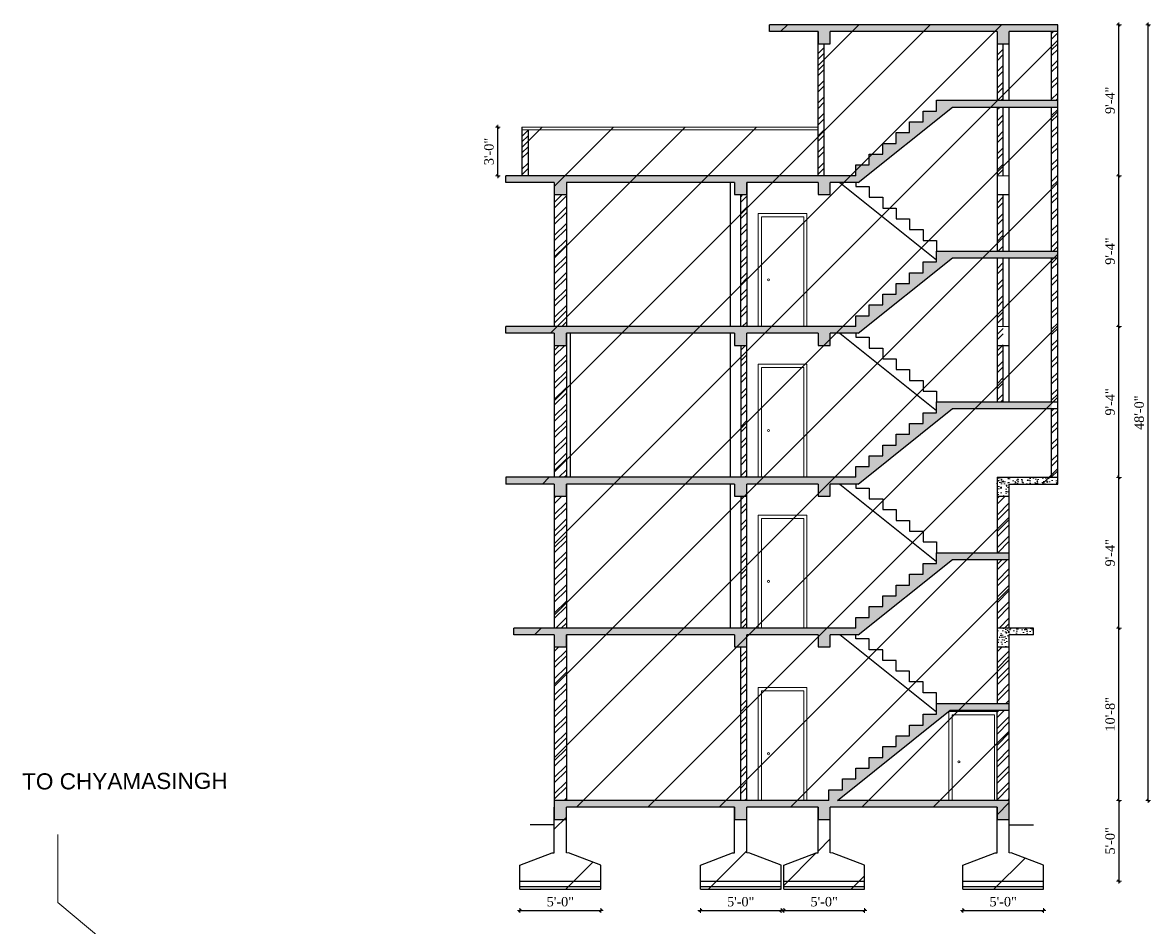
# Model space of a CAD drawing. Header units: inches. Extents: x 4069 to 291496, y -47643 to 12535.
# Drawn here: x 130604 to 131442, y -28673 to -28001 of the extents above; entities that cross this region are included whole.
import ezdxf

# ---------------------------------------------------------------- set-up
doc = ezdxf.new("R2010")
doc.units = ezdxf.units.IN
doc.header["$LTSCALE"] = 5
doc.header["$MEASUREMENT"] = 0
for name, color, linetype, lineweight in [('A-WALL', 7, 'Continuous', 9), ('Dimension', 7, 'Continuous', 18), ('dimention', 5, 'Continuous', 9), ('DOOR', 62, 'Continuous', 0), ('Railing', 43, 'Continuous', 18)]:
    doc.layers.add(name, color=color, linetype=linetype, lineweight=lineweight)
doc.layers.add('column', color=4, linetype='Continuous')
doc.layers.add('WALL', color=7, linetype='Continuous')
doc.layers.add('dim line', color=7, linetype='Continuous', lineweight=15, true_color=0xfab2b2)
doc.styles.add('DIMTEXT', font='arial.ttf', dxfattribs={"height": 8})
doc.styles.add('ordinary', font='times.ttf')
doc.dimstyles.new('Copy of 96', dxfattribs={"dimtxt": 7, "dimasz": 4, "dimexe": 0.5, "dimexo": 0.5, "dimgap": 3, "dimtad": 1, "dimdec": 1, "dimzin": 11, "dimdsep": 46, "dimlunit": 4, "dimtxsty": 'ordinary', "dimblk": 'OBLIQUE', "dimcen": 0.09, "dimse1": 1, "dimse2": 1, "dimclrt": 6, "dimazin": 0, "dimtfac": 1, "dimtdec": 1, "dimtix": 1, "dimtmove": 2, "dimatfit": 3, "dimldrblk": 'leader', "dimfxl": 0.5, "dimfxlon": 1, "dimtolj": 1, "dimtzin": 0, "dimarcsym": 0})
pattern_1 = [(45, (122527.778, -26799.439), (-6.098796, 6.098796), []), (45, (122531.844, -26799.439), (-6.098796, 6.098796), [])]
pattern_2 = [(50, (122527.778, -26799.4386), (7.172602, -0.6275213), [0.75, -8.25]), (355, (122527.778, -26799.439), (-1.3875133, 7.5219213), [0.6, -6.6]), (100.4514, (122528.376, -26799.491), (5.785094, 6.8943954), [0.637402, -7.011421]), (46.1842, (122527.778, -26797.439), (10.6724105, -1.65519), [1.125, -12.375]), (96.6356, (122528.667, -26797.577), (9.346627, 9.741179), [0.956103, -10.51713]), (351.1842, (122527.778, -26797.439), (9.34662, 9.741186), [0.9, -9.9]), (21, (122528.778, -26797.9386), (5.9690705, -4.026189), [0.75, -8.25]), (326, (122528.778, -26797.939), (2.4331533, 7.2515005), [0.6, -6.6]), (71.4514, (122529.2755, -26798.274), (8.4022263, 3.225305), [0.637402, -7.011421]), (37.5, (122527.778, -26799.4386), (0.12159855, 3.32893854), [0, -6.52, 0, -6.7, 0, -6.625]), (7.5, (122527.778, -26799.4386), (2.6306954, 3.9441171), [0, -3.82, 0, -6.37, 0, -2.525]), (327.5, (122525.548, -26799.4386), (5.3382244, -0.2255487), [0, -2.5, 0, -7.8, 0, -10.35]), (317.5, (122524.548, -26799.4386), (5.8318617, 1.0010498), [0, -3.25, 0, -5.18, 0, -7.35])]

# ---------------------------------------------------------------- blocks, each defined once
blk = doc.blocks.new('oblique')
at = {"color": 0, "lineweight": -2}
blk.add_line((0.25, 0.25), (-0.25, -0.25), dxfattribs=at)
at = {"layer": 'dim line', "lineweight": 9}
for p, q in [((-0.4375, 0), (0.4375, 0)), ((0, 0.4375), (0, -0.4375))]:
    blk.add_line(p, q, dxfattribs=at)
blk = doc.blocks.new('*D5593')
at = {"layer": 'A-WALL', "color": 0, "lineweight": -2, "ltscale": 50, "transparency": 16777216}
blk.add_line((131419.07, -28578.6), (131419.07, -28450.6), dxfattribs=at)
at = {"layer": 'Defpoints', "color": 0, "ltscale": 50, "transparency": 16777216}
for p in [(131337.54, -28450.6), (131419.07, -28450.6), (131337.54, -28578.6)]:
    blk.add_point(p, dxfattribs=at)
at = {"layer": 'A-WALL', "color": 0, "lineweight": -2, "ltscale": 50, "transparency": 16777216, "xscale": 4, "yscale": 4, "zscale": 4}
for p, rotation in [((131419.07, -28450.6), 90), ((131419.07, -28578.6), 270)]:
    blk.add_blockref('oblique', p, dxfattribs=dict(at, rotation=rotation))
at = {"layer": 'A-WALL', "color": 6, "ltscale": 50, "transparency": 16777216, "insert": (131412.51, -28514.6), "char_height": 7, "attachment_point": 5, "rotation": 90, "style": 'ordinary'}
blk.add_mtext('\\A1;10\'-8"', dxfattribs=at)
blk = doc.blocks.new('_OBLIQUE')
at = {"color": 0, "linetype": 'ByBlock'}
blk.add_line((-0.5, -0.5), (0.5, 0.5), dxfattribs=at)
blk = doc.blocks.new('leader')
at = {"layer": 'Dimension'}
for p, q in [((0, -4.33), (0, 4.33)), ((-4.42, 0), (4.42, 0))]:
    blk.add_line(p, q, dxfattribs=at)
blk = doc.blocks.new('*D5594')
at = {"layer": 'A-WALL', "color": 0, "lineweight": -2, "ltscale": 50, "transparency": 16777216}
blk.add_line((131419.07, -28450.6), (131419.07, -28338.6), dxfattribs=at)
at = {"layer": 'Defpoints', "color": 0, "ltscale": 50, "transparency": 16777216}
for p in [(131205.7, -28338.6), (131419.07, -28338.6), (131337.54, -28450.6)]:
    blk.add_point(p, dxfattribs=at)
at = {"layer": 'A-WALL', "color": 0, "lineweight": -2, "ltscale": 50, "transparency": 16777216, "xscale": 4, "yscale": 4, "zscale": 4}
for p, rotation in [((131419.07, -28338.6), 90), ((131419.07, -28450.6), 270)]:
    blk.add_blockref('oblique', p, dxfattribs=dict(at, rotation=rotation))
at = {"layer": 'A-WALL', "color": 6, "ltscale": 50, "transparency": 16777216, "insert": (131412.5, -28394.6), "char_height": 7, "attachment_point": 5, "rotation": 90, "style": 'ordinary'}
blk.add_mtext('\\A1;9\'-4"', dxfattribs=at)
blk = doc.blocks.new('*D5595')
at = {"layer": 'A-WALL', "color": 0, "lineweight": -2, "ltscale": 50, "transparency": 16777216}
blk.add_line((131419.07, -28338.6), (131419.07, -28226.6), dxfattribs=at)
at = {"layer": 'Defpoints', "color": 0, "ltscale": 50, "transparency": 16777216}
for p in [(131209.52, -28226.6), (131419.07, -28226.6), (131205.7, -28338.6)]:
    blk.add_point(p, dxfattribs=at)
at = {"layer": 'A-WALL', "color": 0, "lineweight": -2, "ltscale": 50, "transparency": 16777216, "xscale": 4, "yscale": 4, "zscale": 4}
for p, rotation in [((131419.07, -28226.6), 90), ((131419.07, -28338.6), 270)]:
    blk.add_blockref('oblique', p, dxfattribs=dict(at, rotation=rotation))
at = {"layer": 'A-WALL', "color": 6, "ltscale": 50, "transparency": 16777216, "insert": (131412.5, -28282.6), "char_height": 7, "attachment_point": 5, "rotation": 90, "style": 'ordinary'}
blk.add_mtext('\\A1;9\'-4"', dxfattribs=at)
blk = doc.blocks.new('*D5596')
at = {"layer": 'A-WALL', "color": 0, "lineweight": -2, "ltscale": 50, "transparency": 16777216}
blk.add_line((131419.07, -28226.6), (131419.07, -28114.6), dxfattribs=at)
at = {"layer": 'Defpoints', "color": 0, "ltscale": 50, "transparency": 16777216}
for p in [(131215.95, -28114.6), (131419.07, -28114.6), (131209.52, -28226.6)]:
    blk.add_point(p, dxfattribs=at)
at = {"layer": 'A-WALL', "color": 0, "lineweight": -2, "ltscale": 50, "transparency": 16777216, "xscale": 4, "yscale": 4, "zscale": 4}
for p, rotation in [((131419.07, -28114.6), 90), ((131419.07, -28226.6), 270)]:
    blk.add_blockref('oblique', p, dxfattribs=dict(at, rotation=rotation))
at = {"layer": 'A-WALL', "color": 6, "ltscale": 50, "transparency": 16777216, "insert": (131412.5, -28170.6), "char_height": 7, "attachment_point": 5, "rotation": 90, "style": 'ordinary'}
blk.add_mtext('\\A1;9\'-4"', dxfattribs=at)
blk = doc.blocks.new('*D5597')
at = {"layer": 'A-WALL', "color": 0, "lineweight": -2, "ltscale": 50, "transparency": 16777216}
blk.add_line((131419.07, -28114.6), (131419.07, -28002.6), dxfattribs=at)
at = {"layer": 'Defpoints', "color": 0, "ltscale": 50, "transparency": 16777216}
for p in [(131221.83, -28002.6), (131419.07, -28002.6), (131215.95, -28114.6)]:
    blk.add_point(p, dxfattribs=at)
at = {"layer": 'A-WALL', "color": 0, "lineweight": -2, "ltscale": 50, "transparency": 16777216, "xscale": 4, "yscale": 4, "zscale": 4}
for p, rotation in [((131419.07, -28002.6), 90), ((131419.07, -28114.6), 270)]:
    blk.add_blockref('oblique', p, dxfattribs=dict(at, rotation=rotation))
at = {"layer": 'A-WALL', "color": 6, "ltscale": 50, "transparency": 16777216, "insert": (131412.5, -28058.6), "char_height": 7, "attachment_point": 5, "rotation": 90, "style": 'ordinary'}
blk.add_mtext('\\A1;9\'-4"', dxfattribs=at)
blk = doc.blocks.new('*D5598')
at = {"layer": 'A-WALL', "color": 0, "lineweight": -2, "ltscale": 50, "transparency": 16777216}
blk.add_line((130957.56, -28114.6), (130957.56, -28078.6), dxfattribs=at)
at = {"layer": 'Defpoints', "color": 0, "ltscale": 50, "transparency": 16777216}
for p in [(130957.56, -28078.6), (130975.54, -28078.6), (130963.54, -28114.6)]:
    blk.add_point(p, dxfattribs=at)
at = {"layer": 'A-WALL', "color": 0, "lineweight": -2, "ltscale": 50, "transparency": 16777216, "xscale": 4, "yscale": 4, "zscale": 4}
for p, rotation in [((130957.56, -28078.6), 90), ((130957.56, -28114.6), 270)]:
    blk.add_blockref('oblique', p, dxfattribs=dict(at, rotation=rotation))
at = {"layer": 'A-WALL', "color": 6, "ltscale": 50, "transparency": 16777216, "insert": (130951, -28096.6), "char_height": 7, "attachment_point": 5, "rotation": 90, "style": 'ordinary'}
blk.add_mtext('\\A1;3\'-0"', dxfattribs=at)
blk = doc.blocks.new('*D5566')
at = {"layer": 'A-WALL', "color": 0, "lineweight": -2, "ltscale": 50, "transparency": 16777216}
blk.add_line((131419.07, -28578.6), (131419.07, -28638.57), dxfattribs=at)
at = {"layer": 'Defpoints', "color": 0, "ltscale": 50, "transparency": 16777216}
for p in [(131337.54, -28578.6), (131363.04, -28638.57), (131419.07, -28638.57)]:
    blk.add_point(p, dxfattribs=at)
at = {"layer": 'A-WALL', "color": 0, "lineweight": -2, "ltscale": 50, "transparency": 16777216, "xscale": 4, "yscale": 4, "zscale": 4}
for p, rotation in [((131419.07, -28578.6), 90), ((131419.07, -28638.57), 270)]:
    blk.add_blockref('oblique', p, dxfattribs=dict(at, rotation=rotation))
at = {"layer": 'A-WALL', "color": 6, "ltscale": 50, "transparency": 16777216, "insert": (131412.51, -28608.58), "char_height": 7, "attachment_point": 5, "rotation": 90, "style": 'ordinary'}
blk.add_mtext('\\A1;5\'-0"', dxfattribs=at)
blk = doc.blocks.new('*D5567')
at = {"layer": 'A-WALL', "color": 0, "lineweight": -2, "ltscale": 50, "transparency": 16777216}
blk.add_line((131440.69, -28578.6), (131440.69, -28002.6), dxfattribs=at)
at = {"layer": 'Defpoints', "color": 0, "ltscale": 50, "transparency": 16777216}
for p in [(131337.54, -28002.6), (131440.69, -28002.6), (131337.54, -28578.6)]:
    blk.add_point(p, dxfattribs=at)
at = {"layer": 'A-WALL', "color": 0, "lineweight": -2, "ltscale": 50, "transparency": 16777216, "xscale": 4, "yscale": 4, "zscale": 4}
for p, rotation in [((131440.69, -28002.6), 90), ((131440.69, -28578.6), 270)]:
    blk.add_blockref('oblique', p, dxfattribs=dict(at, rotation=rotation))
at = {"layer": 'A-WALL', "color": 6, "ltscale": 50, "transparency": 16777216, "insert": (131434.13, -28290.6), "char_height": 7, "attachment_point": 5, "rotation": 90, "style": 'ordinary'}
blk.add_mtext('\\A1;48\'-0"', dxfattribs=at)
blk = doc.blocks.new('*D5599')
at = {"layer": 'A-WALL', "color": 0, "lineweight": -2, "ltscale": 50, "transparency": 16777216}
blk.add_line((130974.04, -28660.36), (131034.04, -28660.36), dxfattribs=at)
at = {"layer": 'Defpoints', "color": 0, "ltscale": 50, "transparency": 16777216}
for p in [(130974.04, -28644.57), (131034.04, -28644.57), (131034.04, -28660.36)]:
    blk.add_point(p, dxfattribs=at)
at = {"layer": 'A-WALL', "color": 0, "lineweight": -2, "ltscale": 50, "transparency": 16777216, "xscale": 4, "yscale": 4, "zscale": 4, "rotation": 180}
blk.add_blockref('oblique', (130974.04, -28660.36), dxfattribs=at)
at = {"layer": 'A-WALL', "color": 0, "lineweight": -2, "ltscale": 50, "transparency": 16777216, "xscale": 4, "yscale": 4, "zscale": 4}
blk.add_blockref('oblique', (131034.04, -28660.36), dxfattribs=at)
at = {"layer": 'A-WALL', "color": 6, "ltscale": 50, "transparency": 16777216, "insert": (131004.04, -28653.8), "char_height": 7, "attachment_point": 5, "style": 'ordinary'}
blk.add_mtext('\\A1;5\'-0"', dxfattribs=at)
blk = doc.blocks.new('*D5600')
at = {"layer": 'A-WALL', "color": 0, "lineweight": -2, "ltscale": 50, "transparency": 16777216}
blk.add_line((131108.04, -28660.36), (131168.04, -28660.36), dxfattribs=at)
at = {"layer": 'Defpoints', "color": 0, "ltscale": 50, "transparency": 16777216}
for p in [(131108.04, -28644.57), (131168.04, -28644.57), (131168.04, -28660.36)]:
    blk.add_point(p, dxfattribs=at)
at = {"layer": 'A-WALL', "color": 0, "lineweight": -2, "ltscale": 50, "transparency": 16777216, "xscale": 4, "yscale": 4, "zscale": 4, "rotation": 180}
blk.add_blockref('oblique', (131108.04, -28660.36), dxfattribs=at)
at = {"layer": 'A-WALL', "color": 0, "lineweight": -2, "ltscale": 50, "transparency": 16777216, "xscale": 4, "yscale": 4, "zscale": 4}
blk.add_blockref('oblique', (131168.04, -28660.36), dxfattribs=at)
at = {"layer": 'A-WALL', "color": 6, "ltscale": 50, "transparency": 16777216, "insert": (131138.04, -28653.8), "char_height": 7, "attachment_point": 5, "style": 'ordinary'}
blk.add_mtext('\\A1;5\'-0"', dxfattribs=at)
blk = doc.blocks.new('*D5601')
at = {"layer": 'A-WALL', "color": 0, "lineweight": -2, "ltscale": 50, "transparency": 16777216}
blk.add_line((131170.04, -28660.36), (131230.04, -28660.36), dxfattribs=at)
at = {"layer": 'Defpoints', "color": 0, "ltscale": 50, "transparency": 16777216}
for p in [(131170.04, -28644.57), (131230.04, -28644.57), (131230.04, -28660.36)]:
    blk.add_point(p, dxfattribs=at)
at = {"layer": 'A-WALL', "color": 0, "lineweight": -2, "ltscale": 50, "transparency": 16777216, "xscale": 4, "yscale": 4, "zscale": 4, "rotation": 180}
blk.add_blockref('oblique', (131170.04, -28660.36), dxfattribs=at)
at = {"layer": 'A-WALL', "color": 0, "lineweight": -2, "ltscale": 50, "transparency": 16777216, "xscale": 4, "yscale": 4, "zscale": 4}
blk.add_blockref('oblique', (131230.04, -28660.36), dxfattribs=at)
at = {"layer": 'A-WALL', "color": 6, "ltscale": 50, "transparency": 16777216, "insert": (131200.04, -28653.8), "char_height": 7, "attachment_point": 5, "style": 'ordinary'}
blk.add_mtext('\\A1;5\'-0"', dxfattribs=at)
blk = doc.blocks.new('*D5602')
at = {"layer": 'A-WALL', "color": 0, "lineweight": -2, "ltscale": 50, "transparency": 16777216}
blk.add_line((131303.04, -28660.36), (131363.04, -28660.36), dxfattribs=at)
at = {"layer": 'Defpoints', "color": 0, "ltscale": 50, "transparency": 16777216}
for p in [(131303.04, -28644.57), (131363.04, -28644.57), (131363.04, -28660.36)]:
    blk.add_point(p, dxfattribs=at)
at = {"layer": 'A-WALL', "color": 0, "lineweight": -2, "ltscale": 50, "transparency": 16777216, "xscale": 4, "yscale": 4, "zscale": 4, "rotation": 180}
blk.add_blockref('oblique', (131303.04, -28660.36), dxfattribs=at)
at = {"layer": 'A-WALL', "color": 0, "lineweight": -2, "ltscale": 50, "transparency": 16777216, "xscale": 4, "yscale": 4, "zscale": 4}
blk.add_blockref('oblique', (131363.04, -28660.36), dxfattribs=at)
at = {"layer": 'A-WALL', "color": 6, "ltscale": 50, "transparency": 16777216, "insert": (131333.04, -28653.8), "char_height": 7, "attachment_point": 5, "style": 'ordinary'}
blk.add_mtext('\\A1;5\'-0"', dxfattribs=at)

msp = doc.modelspace()

# ---------------------------------------------------------------- hatches: boundary and pattern name
at = {"layer": 'A-WALL', "ltscale": 40, "true_color": 0xf26722}
h = msp.add_hatch(dxfattribs=at)
h.set_pattern_fill('AR-CONC', color=30)
h.set_pattern_definition(pattern_2)
h.paths.add_polyline_path([(131204.53946, -28007.59736), (131328.53946, -28007.59736), (131328.53946, -28016.59736), (131337.53946, -28016.59736), (131337.53946, -28007.59736), (131373.53946, -28007.59736), (131373.53946, -28002.59736), (131159.53946, -28002.59736), (131159.53946, -28007.59736), (131195.53946, -28007.59736), (131195.53946, -28016.59736), (131204.53946, -28016.59736)])
h = msp.add_hatch(dxfattribs=at)
h.set_pattern_fill('AR-CONC', color=30)
h.set_pattern_definition(pattern_2)
h.paths.add_polyline_path([(131133.53946, -28128.59736), (131142.53946, -28128.59736), (131142.53946, -28119.59736), (131195.53946, -28119.59736), (131195.53946, -28128.59736), (131204.53946, -28128.59736), (131204.53946, -28119.59736), (131225.29268, -28119.59736), (131295.29268, -28063.59736), (131373.53946, -28063.59736), (131373.53946, -28058.59736), (131283.53878, -28058.59736), (131283.53878, -28066.59736), (131273.53878, -28066.59736), (131273.53878, -28074.59736), (131263.53878, -28074.59736), (131263.53878, -28082.59736), (131253.53878, -28082.59736), (131253.53878, -28090.59736), (131243.53878, -28090.59736), (131243.53878, -28098.59736), (131233.53878, -28098.59736), (131233.53878, -28106.59736), (131223.53878, -28106.59736), (131223.53878, -28114.59736), (130963.53946, -28114.59736), (130963.53946, -28119.59736), (130999.53946, -28119.59736), (130999.53946, -28128.59736), (131008.49728, -28128.59736), (131008.49728, -28119.59736), (131133.53946, -28119.59736)])
h = msp.add_hatch(dxfattribs=at)
h.set_pattern_fill('AR-CONC', color=30)
h.set_pattern_definition(pattern_2)
h.paths.add_polyline_path([(131142.53946, -28231.59736), (131195.53946, -28231.59736), (131195.53946, -28240.59736), (131204.53946, -28240.59736), (131204.53946, -28231.59736), (131225.29268, -28231.59736), (131295.29268, -28175.59736), (131373.53946, -28175.59736), (131373.53946, -28170.59736), (131283.53878, -28170.59736), (131283.53878, -28178.59736), (131273.53878, -28178.59736), (131273.53878, -28186.59736), (131263.53878, -28186.59736), (131263.53878, -28194.59736), (131253.53878, -28194.59736), (131253.53878, -28202.59736), (131243.53878, -28202.59736), (131243.53878, -28210.59736), (131233.53878, -28210.59736), (131233.53878, -28218.59736), (131223.53878, -28218.59736), (131223.53878, -28226.59736), (130963.53946, -28226.59736), (130963.53946, -28231.59736), (130999.53946, -28231.59736), (130999.53946, -28240.59736), (131008.49728, -28240.59736), (131008.49728, -28231.59736), (131133.53946, -28231.59736), (131133.53946, -28240.59736), (131142.53946, -28240.59736)])
h = msp.add_hatch(dxfattribs=at)
h.set_pattern_fill('AR-CONC', color=30)
h.set_pattern_definition(pattern_2)
h.paths.add_polyline_path([(131133.53946, -28352.59736), (131142.53946, -28352.59736), (131142.53946, -28343.59736), (131195.53946, -28343.59736), (131195.53946, -28352.59736), (131204.53946, -28352.59736), (131204.53946, -28343.59736), (131225.29268, -28343.59736), (131295.29268, -28287.59736), (131369.03946, -28287.59736), (131369.03946, -28282.59736), (131283.53878, -28282.59736), (131283.53878, -28290.59736), (131273.53878, -28290.59736), (131273.53878, -28298.59736), (131263.53878, -28298.59736), (131263.53878, -28306.59736), (131253.53878, -28306.59736), (131253.53878, -28314.59736), (131243.53878, -28314.59736), (131243.53878, -28322.59736), (131233.53878, -28322.59736), (131233.53878, -28330.59736), (131223.53878, -28330.59736), (131223.53878, -28338.59736), (130963.53946, -28338.59736), (130963.53946, -28343.59736), (130999.53946, -28343.59736), (130999.53946, -28352.59736), (131008.49728, -28352.59736), (131008.49728, -28343.59736), (131133.53946, -28343.59736)])
h = msp.add_hatch(dxfattribs=at)
h.set_pattern_fill('AR-CONC', color=30)
h.set_pattern_definition(pattern_2)
h.paths.add_polyline_path([(131337.53946, -28343.59736), (131373.53946, -28343.59736), (131373.53946, -28338.59736), (131328.53946, -28338.59736), (131328.53946, -28352.59736), (131337.53946, -28352.59736)])
h = msp.add_hatch(dxfattribs=at)
h.set_pattern_fill('AR-CONC', color=30)
h.set_pattern_definition(pattern_2)
h.paths.add_polyline_path([(131142.53946, -28455.59736), (131195.53946, -28455.59736), (131195.53946, -28464.59736), (131204.53946, -28464.59736), (131204.53946, -28455.59736), (131225.29268, -28455.59736), (131295.29268, -28399.59736), (131337.53946, -28399.59736), (131337.53946, -28394.59736), (131283.53878, -28394.59736), (131283.53878, -28402.59736), (131273.53878, -28402.59736), (131273.53878, -28410.59736), (131263.53878, -28410.59736), (131263.53878, -28418.59736), (131253.53878, -28418.59736), (131253.53878, -28426.59736), (131243.53878, -28426.59736), (131243.53878, -28434.59736), (131233.53878, -28434.59736), (131233.53878, -28442.59736), (131223.53878, -28442.59736), (131223.53878, -28450.59736), (130969.53946, -28450.59736), (130969.53946, -28455.59736), (130999.53946, -28455.59736), (130999.53946, -28464.59736), (131008.49728, -28464.59736), (131008.49728, -28455.59736), (131133.53946, -28455.59736), (131133.53946, -28464.59736), (131142.53946, -28464.59736)])
h = msp.add_hatch(dxfattribs=at)
h.set_pattern_fill('AR-CONC', color=30)
h.set_pattern_definition(pattern_2)
h.paths.add_polyline_path([(131337.53946, -28464.59736), (131337.53946, -28455.59736), (131355.53946, -28455.59736), (131355.53946, -28450.59736), (131328.53946, -28450.59736), (131328.53946, -28464.59736)])
h = msp.add_hatch(dxfattribs=at)
h.set_pattern_fill('AR-CONC', color=30)
h.set_pattern_definition(pattern_2)
h.paths.add_polyline_path([(131204.53946, -28583.59736), (131328.53946, -28583.59736), (131328.53946, -28592.59736), (131337.53946, -28592.59736), (131337.53946, -28583.59736), (131337.53946, -28578.59736), (131209.94266, -28578.59736), (131293.69266, -28511.59736), (131337.53946, -28511.59736), (131337.53946, -28506.59736), (131283.53953, -28506.59736), (131283.53953, -28514.59736), (131273.53953, -28514.59736), (131273.53953, -28522.59736), (131263.53953, -28522.59736), (131263.53953, -28530.59736), (131253.53953, -28530.59736), (131253.53953, -28538.59736), (131243.53953, -28538.59736), (131243.53953, -28546.59736), (131233.53953, -28546.59736), (131233.53953, -28554.59736), (131223.53953, -28554.59736), (131223.53953, -28562.59736), (131213.53953, -28562.59736), (131213.53953, -28570.59736), (131203.53953, -28570.59736), (131203.53953, -28578.59736), (130999.53946, -28578.59736), (130999.53946, -28583.59736), (130999.53946, -28592.59736), (131008.53946, -28592.59736), (131008.53946, -28583.59736), (131133.53946, -28583.59736), (131133.53946, -28592.59736), (131142.53946, -28592.59736), (131142.53946, -28583.59736), (131195.53946, -28583.59736), (131195.53946, -28592.59736), (131204.53946, -28592.59736)])
at = {"layer": 'dimention', "ltscale": 40, "true_color": 0xf26722}
h = msp.add_hatch(dxfattribs=at)
h.set_pattern_fill('ANSI32', color=30, scale=23)
h.set_pattern_definition(pattern_1)
h.paths.add_polyline_path([(131369.03946, -28058.59736), (131373.53946, -28058.59736), (131373.53946, -28007.59736), (131369.03946, -28007.59736)])
h = msp.add_hatch(dxfattribs=at)
h.set_pattern_fill('ANSI32', color=30, scale=23)
h.set_pattern_definition(pattern_1)
h.paths.add_polyline_path([(131200.03946, -28016.59736), (131195.53946, -28016.59736), (131195.53946, -28114.59736), (131200.03946, -28114.59736)])
h = msp.add_hatch(dxfattribs=at)
h.set_pattern_fill('ANSI32', color=30, scale=23)
h.set_pattern_definition(pattern_1)
h.paths.add_polyline_path([(131333.03946, -28016.59736), (131328.53946, -28016.59736), (131328.53946, -28058.59736), (131333.03946, -28058.59736)])
h = msp.add_hatch(dxfattribs=at)
h.set_pattern_fill('ANSI32', color=30, scale=23)
h.set_pattern_definition(pattern_1)
h.paths.add_polyline_path([(131328.53946, -28114.59736), (131333.03946, -28114.59736), (131333.03946, -28063.59736), (131328.53946, -28063.59736)])
h = msp.add_hatch(dxfattribs=at)
h.set_pattern_fill('ANSI32', color=30, scale=23)
h.set_pattern_definition(pattern_1)
h.paths.add_polyline_path([(131369.03946, -28170.59736), (131373.53946, -28170.59736), (131373.53946, -28063.59736), (131369.03946, -28063.59736)])
h = msp.add_hatch(dxfattribs=at)
h.set_pattern_fill('ANSI32', color=30, scale=23)
h.set_pattern_definition(pattern_1)
h.paths.add_polyline_path([(130980.03946, -28080.59736), (130975.53946, -28080.59736), (130975.53946, -28114.59736), (130980.03946, -28114.59736)])
h = msp.add_hatch(dxfattribs=at)
h.set_pattern_fill('ANSI32', color=30, scale=23)
h.set_pattern_definition(pattern_1)
h.paths.add_polyline_path([(130999.53946, -28226.59736), (131008.49728, -28226.59736), (131008.49728, -28128.59736), (130999.53946, -28128.59736)])
h = msp.add_hatch(dxfattribs=at)
h.set_pattern_fill('ANSI32', color=30, scale=23)
h.set_pattern_definition(pattern_1)
h.paths.add_polyline_path([(131142.53946, -28128.59736), (131138.03946, -28128.59736), (131138.03946, -28226.59736), (131142.53946, -28226.59736)])
h = msp.add_hatch(dxfattribs=at)
h.set_pattern_fill('ANSI32', color=30, scale=23)
h.set_pattern_definition(pattern_1)
h.paths.add_polyline_path([(131333.03946, -28128.59736), (131328.53946, -28128.59736), (131328.53946, -28170.59736), (131333.03946, -28170.59736)])
h = msp.add_hatch(dxfattribs=at)
h.set_pattern_fill('ANSI32', color=30, scale=23)
h.set_pattern_definition(pattern_1)
h.paths.add_polyline_path([(131333.03946, -28175.59736), (131328.53946, -28175.59736), (131328.53946, -28282.59736), (131333.03946, -28282.59736)])
h = msp.add_hatch(dxfattribs=at)
h.set_pattern_fill('ANSI32', color=30, scale=23)
h.set_pattern_definition(pattern_1)
h.paths.add_polyline_path([(131369.03946, -28282.59736), (131373.53946, -28282.59736), (131373.53946, -28175.59736), (131369.03946, -28175.59736)])
h = msp.add_hatch(dxfattribs=at)
h.set_pattern_fill('ANSI32', color=30, scale=23)
h.set_pattern_definition(pattern_1)
h.paths.add_polyline_path([(131008.49728, -28240.59736), (130999.53946, -28240.59736), (130999.53946, -28338.59736), (131008.49728, -28338.59736)])
h = msp.add_hatch(dxfattribs=at)
h.set_pattern_fill('ANSI32', color=30, scale=23)
h.set_pattern_definition(pattern_1)
h.paths.add_polyline_path([(131142.53946, -28240.59736), (131138.03946, -28240.59736), (131138.03946, -28338.59736), (131142.53946, -28338.59736)])
h = msp.add_hatch(dxfattribs=at)
h.set_pattern_fill('ANSI32', color=30, scale=23)
h.set_pattern_definition(pattern_1)
h.paths.add_polyline_path([(131369.03946, -28338.59736), (131373.53946, -28338.59736), (131373.53946, -28287.59736), (131369.03946, -28287.59736)])
h = msp.add_hatch(dxfattribs=at)
h.set_pattern_fill('ANSI32', color=30, scale=23)
h.set_pattern_definition(pattern_1)
h.paths.add_polyline_path([(130999.53946, -28450.59736), (131008.49728, -28450.59736), (131008.49728, -28352.59736), (130999.53946, -28352.59736)])
h = msp.add_hatch(dxfattribs=at)
h.set_pattern_fill('ANSI32', color=30, scale=23)
h.set_pattern_definition(pattern_1)
h.paths.add_polyline_path([(131142.53946, -28352.59736), (131138.03946, -28352.59736), (131138.03946, -28450.59736), (131142.53946, -28450.59736)])
h = msp.add_hatch(dxfattribs=at)
h.set_pattern_fill('ANSI32', color=30, scale=23)
h.set_pattern_definition(pattern_1)
h.paths.add_polyline_path([(131328.53946, -28394.59736), (131337.53946, -28394.59736), (131337.53946, -28352.59736), (131328.53946, -28352.59736)])
h = msp.add_hatch(dxfattribs=at)
h.set_pattern_fill('ANSI32', color=30, scale=23)
h.set_pattern_definition(pattern_1)
h.paths.add_polyline_path([(131328.53946, -28450.59736), (131337.53946, -28450.59736), (131337.53946, -28399.59736), (131328.53946, -28399.59736)])
h = msp.add_hatch(dxfattribs=at)
h.set_pattern_fill('ANSI32', color=30, scale=23)
h.set_pattern_definition(pattern_1)
h.paths.add_polyline_path([(130999.53946, -28578.59736), (131008.49728, -28578.59736), (131008.49728, -28464.59736), (130999.53946, -28464.59736)])
h = msp.add_hatch(dxfattribs=at)
h.set_pattern_fill('ANSI32', color=30, scale=23)
h.set_pattern_definition(pattern_1)
h.paths.add_polyline_path([(131142.53946, -28464.59736), (131138.03946, -28464.59736), (131138.03946, -28578.59736), (131142.53946, -28578.59736)])
h = msp.add_hatch(dxfattribs=at)
h.set_pattern_fill('ANSI32', color=30, scale=23)
h.set_pattern_definition(pattern_1)
h.paths.add_polyline_path([(131337.53946, -28464.59736), (131328.53946, -28464.59736), (131328.53946, -28506.59736), (131337.53946, -28506.59736)])
h = msp.add_hatch(dxfattribs=at)
h.set_pattern_fill('ANSI32', color=30, scale=23)
h.set_pattern_definition(pattern_1)
h.paths.add_polyline_path([(131337.53946, -28511.59736), (131328.53946, -28511.59736), (131328.53946, -28578.59736), (131337.53946, -28578.59736)])
at = {"layer": 'WALL', "linetype": 'ByBlock', "ltscale": 5, "true_color": 0xf8991e}
h = msp.add_hatch(dxfattribs=at)
h.set_pattern_fill('ANSI31', color=30, scale=300)
h.set_pattern_definition([(45, (117558.452, -28517.67), (-26.5165, 26.5165), [])])
h.paths.add_polyline_path([(130974.03946, -28644.56559), (130974.03946, -28626.56559), (130998.03946, -28617.56559), (130999.53946, -28617.56559), (130999.53946, -28592.59736), (130999.53946, -28455.59736), (130969.53946, -28455.59736), (130969.53946, -28450.59736), (130999.53946, -28450.59736), (130999.53946, -28343.59736), (130963.53946, -28343.59736), (130963.53946, -28338.59736), (130999.53946, -28338.59736), (130999.53946, -28231.59736), (130963.53946, -28231.59736), (130963.53946, -28226.59736), (130999.53946, -28226.59736), (130999.53946, -28119.59736), (130963.53946, -28119.59736), (130963.53946, -28114.59736), (130975.53946, -28114.59736), (130975.53946, -28078.59736), (131195.53946, -28078.59736), (131195.53946, -28007.59736), (131159.53946, -28007.59736), (131159.53946, -28002.59736), (131373.53946, -28002.59736), (131373.53946, -28343.59736), (131337.53946, -28343.59736), (131337.53946, -28450.59736), (131355.53946, -28450.59736), (131355.53946, -28455.59736), (131337.53946, -28455.59736), (131337.53946, -28617.56559), (131339.03946, -28617.56559), (131363.03946, -28626.56559), (131363.03946, -28644.56559), (131303.03946, -28644.56559), (131303.03946, -28626.56559), (131327.03946, -28617.56559), (131328.53946, -28617.56559), (131328.53946, -28583.59736), (131204.53946, -28583.59736), (131204.53946, -28617.56559), (131206.03946, -28617.56559), (131230.03946, -28626.56559), (131230.03946, -28644.56559), (131170.03946, -28644.56559), (131170.03946, -28626.56559), (131194.03946, -28617.56559), (131195.53946, -28617.56559), (131195.53946, -28583.59736), (131142.53946, -28583.59736), (131142.53946, -28617.56559), (131144.03946, -28617.56559), (131168.03946, -28626.56559), (131168.03946, -28644.56559), (131108.03946, -28644.56559), (131108.03946, -28626.56559), (131132.03946, -28617.56559), (131133.53946, -28617.56559), (131133.53946, -28583.59736), (131008.53946, -28583.59736), (131008.53946, -28617.56559), (131010.03946, -28617.56559), (131034.03946, -28626.56559), (131034.03946, -28644.56559)])

# ---------------------------------------------------------------- linework, layer by layer
at = {"layer": 'A-WALL', "ltscale": 5}
for p, q in [((130975.53946, -28080.59736), (130975.53946, -28078.59736)), ((131195.53946, -28078.59736), (131195.53946, -28114.59736)), ((131337.53946, -28114.59736), (131328.53946, -28114.59736)), ((131337.53946, -28226.59736), (131328.53946, -28226.59736)), ((131328.53946, -28511.59736), (131328.53946, -28578.59736)), ((130630.75609, -28654.45096), (130630.75609, -28603.95523)), ((131008.53946, -28617.56559), (131010.03946, -28617.56559)), ((131142.53946, -28617.56559), (131144.03946, -28617.56559)), ((131204.53946, -28617.56559), (131206.03946, -28617.56559)), ((131337.53946, -28617.56559), (131339.03946, -28617.56559)), ((130761.39699, -28763.08183), (130630.75609, -28654.45096))]:
    msp.add_line(p, q, dxfattribs=at)
for centre in [(131158.68898, -28191.84736), (131158.68898, -28303.84736), (131158.68898, -28415.84736), (131158.68898, -28543.84736), (131300.18898, -28549.84736)]:
    msp.add_circle(centre, 0.7664, dxfattribs=at)
at = {"layer": 'DOOR', "lineweight": 13}
for p, q in [((131151.03946, -28219.6655), (131151.03946, -28142.59736)), ((131151.03946, -28142.59736), (131151.03946, -28226.59736)), ((131151.03946, -28142.59736), (131187.03946, -28142.59736)), ((131153.53946, -28145.09736), (131153.53946, -28226.59736)), ((131153.53946, -28145.09736), (131185.03946, -28145.09736)), ((131185.03946, -28226.59736), (131185.03946, -28145.09736)), ((131187.03946, -28226.59736), (131187.03946, -28142.59736)), ((131151.03946, -28331.6655), (131151.03946, -28254.59736)), ((131151.03946, -28254.59736), (131151.03946, -28338.59736)), ((131151.03946, -28254.59736), (131187.03946, -28254.59736)), ((131187.03946, -28338.59736), (131187.03946, -28254.59736)), ((131153.53946, -28257.09736), (131153.53946, -28338.59736)), ((131153.53946, -28257.09736), (131185.03946, -28257.09736)), ((131185.03946, -28338.59736), (131185.03946, -28257.09736)), ((131151.03946, -28443.6655), (131151.03946, -28366.59736)), ((131151.03946, -28366.59736), (131151.03946, -28450.59736)), ((131151.03946, -28366.59736), (131187.03946, -28366.59736)), ((131153.53946, -28369.09736), (131153.53946, -28450.59736)), ((131153.53946, -28369.09736), (131185.03946, -28369.09736)), ((131185.03946, -28450.59736), (131185.03946, -28369.09736)), ((131187.03946, -28450.59736), (131187.03946, -28366.59736)), ((131151.03946, -28571.6655), (131151.03946, -28494.59736)), ((131151.03946, -28494.59736), (131151.03946, -28578.59736)), ((131151.03946, -28494.59736), (131187.03946, -28494.59736)), ((131153.53946, -28497.09736), (131153.53946, -28578.59736)), ((131153.53946, -28497.09736), (131185.03946, -28497.09736)), ((131185.03946, -28578.59736), (131185.03946, -28497.09736)), ((131187.03946, -28578.59736), (131187.03946, -28494.59736)), ((131292.53946, -28571.6655), (131292.53946, -28512.59736)), ((131292.53946, -28512.59736), (131292.53946, -28578.59736)), ((131292.53946, -28512.59736), (131328.53946, -28512.59736)), ((131295.03946, -28515.09736), (131295.03946, -28578.59736)), ((131295.03946, -28515.09736), (131326.53946, -28515.09736)), ((131326.53946, -28578.59736), (131326.53946, -28515.09736))]:
    msp.add_line(p, q, dxfattribs=at)
at = {"layer": 'Railing', "color": 30}
for p, q in [((130975.53946, -28078.59736), (131195.53946, -28078.59736)), ((130975.53946, -28080.59736), (131195.53946, -28080.59736))]:
    msp.add_line(p, q, dxfattribs=at)
at = {"layer": 'WALL', "color": 2, "linetype": 'ByBlock', "ltscale": 5}
for p, q in [((131373.53946, -28002.59736), (131159.53946, -28002.59736)), ((131159.53946, -28007.59736), (131159.53946, -28002.59736)), ((131373.53946, -28338.59736), (131373.53946, -28002.59736)), ((131195.53946, -28007.59736), (131159.53946, -28007.59736)), ((131195.53946, -28114.59736), (131195.53946, -28007.59736)), ((131195.53946, -28007.59736), (131195.53946, -28016.59736)), ((131328.53946, -28007.59736), (131204.53946, -28007.59736)), ((131204.53946, -28016.59736), (131204.53946, -28007.59736)), ((131328.53946, -28007.59736), (131328.53946, -28058.59736)), ((131328.53946, -28007.59736), (131328.53946, -28016.59736)), ((131373.53946, -28007.59736), (131337.53946, -28007.59736)), ((131337.53946, -28058.59736), (131337.53946, -28007.59736)), ((131337.53946, -28016.59736), (131337.53946, -28007.59736)), ((131369.03946, -28058.59736), (131369.03946, -28007.59736)), ((131195.53946, -28016.59736), (131204.53946, -28016.59736)), ((131200.03946, -28114.59736), (131200.03946, -28016.59736)), ((131328.53946, -28016.59736), (131337.53946, -28016.59736)), ((131333.03946, -28058.59736), (131333.03946, -28016.59736)), ((131283.53878, -28066.59736), (131283.53878, -28058.59736)), ((131283.53878, -28058.59736), (131373.53946, -28058.59736)), ((131225.29268, -28119.59736), (131295.29268, -28063.59736)), ((131273.53878, -28074.59736), (131273.53878, -28066.59736)), ((131273.53878, -28066.59736), (131283.53878, -28066.59736)), ((131295.29268, -28063.59736), (131373.53946, -28063.59736)), ((131328.53946, -28063.59736), (131328.53946, -28170.59736)), ((131333.03946, -28114.59736), (131333.03946, -28063.59736)), ((131337.53946, -28170.59736), (131337.53946, -28063.59736)), ((131369.03946, -28170.59736), (131369.03946, -28063.59736)), ((130975.53946, -28078.59736), (130975.53946, -28114.59736)), ((131263.53878, -28082.59736), (131263.53878, -28074.59736)), ((131263.53878, -28074.59736), (131273.53878, -28074.59736)), ((130980.03946, -28080.59736), (130980.03946, -28114.59736)), ((131253.53878, -28090.59736), (131253.53878, -28082.59736)), ((131253.53878, -28082.59736), (131263.53878, -28082.59736)), ((131243.53878, -28098.59736), (131243.53878, -28090.59736)), ((131243.53878, -28090.59736), (131253.53878, -28090.59736)), ((131233.53878, -28106.59736), (131233.53878, -28098.59736)), ((131233.53878, -28098.59736), (131243.53878, -28098.59736)), ((131223.53878, -28114.59736), (131223.53878, -28106.59736)), ((131223.53878, -28106.59736), (131233.53878, -28106.59736)), ((131223.53878, -28114.59736), (130963.53946, -28114.59736)), ((130963.53946, -28119.59736), (130963.53946, -28114.59736)), ((130999.53946, -28119.59736), (130963.53946, -28119.59736)), ((130999.53946, -28119.59736), (130999.53946, -28226.59736)), ((130999.53946, -28119.59736), (130999.53946, -28128.59736)), ((131008.49728, -28119.59736), (131008.49728, -28226.59736)), ((131133.53946, -28119.59736), (131008.49728, -28119.59736)), ((131130.53946, -28226.59736), (131130.53946, -28119.59736)), ((131133.53946, -28119.59736), (131133.53946, -28128.59736)), ((131195.53946, -28119.59736), (131142.53946, -28119.59736)), ((131142.53946, -28119.59736), (131142.53946, -28226.59736)), ((131142.53946, -28128.59736), (131142.53946, -28119.59736)), ((131195.53946, -28119.59736), (131195.53946, -28128.59736)), ((131225.29268, -28119.59736), (131204.53946, -28119.59736)), ((131204.53946, -28128.59736), (131204.53946, -28119.59736)), ((131211.78487, -28119.59736), (131283.53878, -28177.00048)), ((131223.53878, -28119.59736), (131223.53878, -28122.59736)), ((131328.53946, -28119.59736), (131328.53946, -28128.59736)), ((131337.53946, -28128.59736), (131337.53946, -28114.59736)), ((130999.53946, -28128.59736), (131008.49728, -28128.59736)), ((131133.53946, -28128.59736), (131142.53946, -28128.59736)), ((131138.03946, -28226.59736), (131138.03946, -28128.59736)), ((131195.53946, -28128.59736), (131204.53946, -28128.59736)), ((131223.53878, -28122.59736), (131233.53878, -28122.59736)), ((131233.53878, -28122.59736), (131233.53878, -28130.59736)), ((131328.53946, -28128.59736), (131337.53946, -28128.59736)), ((131333.03946, -28170.59736), (131333.03946, -28128.59736)), ((131233.53878, -28130.59736), (131243.53878, -28130.59736)), ((131243.53878, -28130.59736), (131243.53878, -28138.59736)), ((131243.53878, -28138.59736), (131253.53878, -28138.59736)), ((131253.53878, -28138.59736), (131253.53878, -28146.59736)), ((131253.53878, -28146.59736), (131263.53878, -28146.59736)), ((131263.53878, -28146.59736), (131263.53878, -28154.59736)), ((131263.53878, -28154.59736), (131273.53878, -28154.59736)), ((131273.53878, -28154.59736), (131273.53878, -28162.59736)), ((131273.53878, -28162.59736), (131283.53878, -28162.59736)), ((131283.53878, -28162.59736), (131283.53878, -28170.59736)), ((131283.53878, -28178.59736), (131283.53878, -28170.59736)), ((131283.53878, -28170.59736), (131373.53946, -28170.59736)), ((131225.29268, -28231.59736), (131295.29268, -28175.59736)), ((131273.53878, -28186.59736), (131273.53878, -28178.59736)), ((131273.53878, -28178.59736), (131283.53878, -28178.59736)), ((131295.29268, -28175.59736), (131373.53946, -28175.59736)), ((131328.53946, -28175.59736), (131328.53946, -28282.59736)), ((131333.03946, -28226.59736), (131333.03946, -28175.59736)), ((131337.53946, -28282.59736), (131337.53946, -28175.59736)), ((131369.03946, -28282.59736), (131369.03946, -28175.59736)), ((131263.53878, -28194.59736), (131263.53878, -28186.59736)), ((131263.53878, -28186.59736), (131273.53878, -28186.59736)), ((131253.53878, -28202.59736), (131253.53878, -28194.59736)), ((131253.53878, -28194.59736), (131263.53878, -28194.59736)), ((131243.53878, -28210.59736), (131243.53878, -28202.59736)), ((131243.53878, -28202.59736), (131253.53878, -28202.59736)), ((131233.53878, -28218.59736), (131233.53878, -28210.59736)), ((131233.53878, -28210.59736), (131243.53878, -28210.59736)), ((131223.53878, -28226.59736), (131223.53878, -28218.59736)), ((131223.53878, -28218.59736), (131233.53878, -28218.59736)), ((131223.53878, -28226.59736), (130963.53946, -28226.59736)), ((130963.53946, -28231.59736), (130963.53946, -28226.59736)), ((131337.53946, -28240.59736), (131337.53946, -28226.59736)), ((130999.53946, -28231.59736), (130963.53946, -28231.59736)), ((130999.53946, -28231.59736), (130999.53946, -28338.59736)), ((130999.53946, -28231.59736), (130999.53946, -28240.59736)), ((131008.49728, -28231.59736), (131008.49728, -28338.59736)), ((131133.53946, -28231.59736), (131008.49728, -28231.59736)), ((131008.49728, -28240.59736), (131008.49728, -28231.59736)), ((131011.53946, -28338.59736), (131011.53946, -28231.59736)), ((131130.53946, -28338.59736), (131130.53946, -28231.59736)), ((131133.53946, -28231.59736), (131133.53946, -28240.59736)), ((131195.53946, -28231.59736), (131142.53946, -28231.59736)), ((131142.53946, -28338.59736), (131142.53946, -28231.59736)), ((131142.53946, -28240.59736), (131142.53946, -28231.59736)), ((131195.53946, -28231.59736), (131195.53946, -28240.59736)), ((131225.29268, -28231.59736), (131204.53946, -28231.59736)), ((131204.53946, -28240.59736), (131204.53946, -28231.59736)), ((131211.78487, -28231.59736), (131283.53878, -28289.00048)), ((131223.53878, -28231.59736), (131223.53878, -28234.59736)), ((131223.53878, -28234.59736), (131233.53878, -28234.59736)), ((131233.53878, -28234.59736), (131233.53878, -28242.59736)), ((131328.53946, -28231.59736), (131328.53946, -28240.59736)), ((130999.53946, -28240.59736), (131008.49728, -28240.59736)), ((131133.53946, -28240.59736), (131142.53946, -28240.59736)), ((131138.03946, -28240.59736), (131138.03946, -28338.59736)), ((131195.53946, -28240.59736), (131204.53946, -28240.59736)), ((131233.53878, -28242.59736), (131243.53878, -28242.59736)), ((131243.53878, -28242.59736), (131243.53878, -28250.59736)), ((131328.53946, -28240.59736), (131337.53946, -28240.59736)), ((131333.03946, -28282.59736), (131333.03946, -28240.59736)), ((131243.53878, -28250.59736), (131253.53878, -28250.59736)), ((131253.53878, -28250.59736), (131253.53878, -28258.59736)), ((131253.53878, -28258.59736), (131263.53878, -28258.59736)), ((131263.53878, -28258.59736), (131263.53878, -28266.59736)), ((131263.53878, -28266.59736), (131273.53878, -28266.59736)), ((131273.53878, -28266.59736), (131273.53878, -28274.59736)), ((131273.53878, -28274.59736), (131283.53878, -28274.59736)), ((131283.53878, -28274.59736), (131283.53878, -28282.59736)), ((131225.29268, -28343.59736), (131295.29268, -28287.59736)), ((131283.53878, -28290.59736), (131283.53878, -28282.59736)), ((131283.53878, -28282.59736), (131373.53946, -28282.59736)), ((131295.29268, -28287.59736), (131373.53946, -28287.59736)), ((131369.03946, -28338.59736), (131369.03946, -28287.59736)), ((131273.53878, -28298.59736), (131273.53878, -28290.59736)), ((131273.53878, -28290.59736), (131283.53878, -28290.59736)), ((131263.53878, -28306.59736), (131263.53878, -28298.59736)), ((131263.53878, -28298.59736), (131273.53878, -28298.59736)), ((131243.53878, -28322.59736), (131243.53878, -28314.59736)), ((131243.53878, -28314.59736), (131253.53878, -28314.59736)), ((131253.53878, -28314.59736), (131253.53878, -28306.59736)), ((131253.53878, -28306.59736), (131263.53878, -28306.59736)), ((131233.53878, -28330.59736), (131233.53878, -28322.59736)), ((131233.53878, -28322.59736), (131243.53878, -28322.59736)), ((131223.53878, -28338.59736), (131223.53878, -28330.59736)), ((131223.53878, -28330.59736), (131233.53878, -28330.59736)), ((131223.53878, -28338.59736), (130963.53946, -28338.59736)), ((130963.53946, -28338.59736), (130963.53946, -28343.59736)), ((131328.53946, -28338.59736), (131328.53946, -28394.59736)), ((131328.53946, -28338.59736), (131373.53946, -28338.59736)), ((131373.53946, -28343.59736), (131373.53946, -28338.59736)), ((130999.53946, -28343.59736), (130963.53946, -28343.59736)), ((130999.53946, -28343.59736), (130999.53946, -28450.59736)), ((130999.53946, -28343.59736), (130999.53946, -28352.59736)), ((131008.49728, -28343.59736), (131008.49728, -28450.59736)), ((131133.53946, -28343.59736), (131008.49728, -28343.59736)), ((131008.49728, -28352.59736), (131008.49728, -28343.59736)), ((131130.53946, -28450.59736), (131130.53946, -28343.59736)), ((131133.53946, -28343.59736), (131133.53946, -28352.59736)), ((131195.53946, -28343.59736), (131142.53946, -28343.59736)), ((131142.53946, -28450.59736), (131142.53946, -28343.59736)), ((131142.53946, -28352.59736), (131142.53946, -28343.59736)), ((131195.53946, -28343.59736), (131195.53946, -28352.59736)), ((131225.29268, -28343.59736), (131204.53946, -28343.59736)), ((131204.53946, -28352.59736), (131204.53946, -28343.59736)), ((131211.78487, -28343.59736), (131283.53878, -28401.00048)), ((131223.53878, -28343.59736), (131223.53878, -28346.59736)), ((131223.53878, -28346.59736), (131233.53878, -28346.59736)), ((131233.53878, -28346.59736), (131233.53878, -28354.59736)), ((131328.53946, -28343.59736), (131328.53946, -28352.59736)), ((131337.53946, -28450.59736), (131337.53946, -28343.59736)), ((131337.53946, -28343.59736), (131373.53946, -28343.59736)), ((131337.53946, -28352.59736), (131337.53946, -28343.59736)), ((130999.53946, -28352.59736), (131008.49728, -28352.59736)), ((131133.53946, -28352.59736), (131142.53946, -28352.59736)), ((131138.03946, -28352.59736), (131138.03946, -28450.59736)), ((131195.53946, -28352.59736), (131204.53946, -28352.59736)), ((131233.53878, -28354.59736), (131243.53878, -28354.59736)), ((131243.53878, -28354.59736), (131243.53878, -28362.59736)), ((131328.53946, -28352.59736), (131337.53946, -28352.59736)), ((131243.53878, -28362.59736), (131253.53878, -28362.59736)), ((131253.53878, -28362.59736), (131253.53878, -28370.59736)), ((131253.53878, -28370.59736), (131263.53878, -28370.59736)), ((131263.53878, -28370.59736), (131263.53878, -28378.59736)), ((131263.53878, -28378.59736), (131273.53878, -28378.59736)), ((131273.53878, -28378.59736), (131273.53878, -28386.59736)), ((131273.53878, -28386.59736), (131283.53878, -28386.59736)), ((131283.53878, -28386.59736), (131283.53878, -28394.59736)), ((131283.53878, -28402.59736), (131283.53878, -28394.59736)), ((131283.53878, -28394.59736), (131337.53946, -28394.59736)), ((131225.29268, -28455.59736), (131295.29268, -28399.59736)), ((131273.53878, -28410.59736), (131273.53878, -28402.59736)), ((131273.53878, -28402.59736), (131283.53878, -28402.59736)), ((131295.29268, -28399.59736), (131337.53946, -28399.59736)), ((131328.53946, -28399.59736), (131328.53946, -28506.59736)), ((131263.53878, -28418.59736), (131263.53878, -28410.59736)), ((131263.53878, -28410.59736), (131273.53878, -28410.59736)), ((131253.53878, -28426.59736), (131253.53878, -28418.59736)), ((131253.53878, -28418.59736), (131263.53878, -28418.59736)), ((131243.53878, -28434.59736), (131243.53878, -28426.59736)), ((131243.53878, -28426.59736), (131253.53878, -28426.59736)), ((131233.53878, -28442.59736), (131233.53878, -28434.59736)), ((131233.53878, -28434.59736), (131243.53878, -28434.59736)), ((131223.53878, -28450.59736), (131223.53878, -28442.59736)), ((131223.53878, -28442.59736), (131233.53878, -28442.59736)), ((131223.53953, -28450.59736), (130969.53946, -28450.59736)), ((130969.53946, -28455.59736), (130969.53946, -28450.59736)), ((130999.53946, -28455.59736), (130969.53946, -28455.59736)), ((130999.53946, -28455.59736), (130999.53946, -28583.59736)), ((130999.53946, -28455.59736), (130999.53946, -28464.59736)), ((131133.53946, -28455.59736), (131008.49728, -28455.59736)), ((131008.49728, -28455.59736), (131008.49728, -28578.59736)), ((131008.49728, -28464.59736), (131008.49728, -28455.59736)), ((131133.53946, -28455.59736), (131133.53946, -28464.59736)), ((131195.53946, -28455.59736), (131142.53946, -28455.59736)), ((131142.53946, -28578.59736), (131142.53946, -28455.59736)), ((131142.53946, -28464.59736), (131142.53946, -28455.59736)), ((131195.53946, -28455.59736), (131195.53946, -28464.59736)), ((131225.29268, -28455.59736), (131204.53946, -28455.59736)), ((131204.53946, -28464.59736), (131204.53946, -28455.59736)), ((131283.53953, -28513.00048), (131211.78563, -28455.59736)), ((131223.53953, -28458.59736), (131223.53953, -28455.59736)), ((131355.53946, -28450.59736), (131328.53946, -28450.59736)), ((131328.53946, -28455.59736), (131328.53946, -28464.59736)), ((131337.53946, -28578.59736), (131337.53946, -28455.59736)), ((131355.53946, -28455.59736), (131337.53946, -28455.59736)), ((131337.53946, -28464.59736), (131337.53946, -28455.59736)), ((131355.53946, -28455.59736), (131355.53946, -28450.59736)), ((130999.53946, -28464.59736), (131008.49728, -28464.59736)), ((131133.53946, -28464.59736), (131142.53946, -28464.59736)), ((131138.03946, -28578.59736), (131138.03946, -28464.59736)), ((131195.53946, -28464.59736), (131204.53946, -28464.59736)), ((131233.53953, -28458.59736), (131223.53953, -28458.59736)), ((131233.53953, -28466.59736), (131233.53953, -28458.59736)), ((131328.53946, -28464.59736), (131337.53946, -28464.59736)), ((131243.53953, -28466.59736), (131233.53953, -28466.59736)), ((131243.53953, -28474.59736), (131243.53953, -28466.59736)), ((131253.53953, -28474.59736), (131243.53953, -28474.59736)), ((131253.53953, -28482.59736), (131253.53953, -28474.59736)), ((131263.53953, -28482.59736), (131253.53953, -28482.59736)), ((131263.53953, -28490.59736), (131263.53953, -28482.59736)), ((131273.53953, -28490.59736), (131263.53953, -28490.59736)), ((131273.53953, -28498.59736), (131273.53953, -28490.59736)), ((131283.53953, -28498.59736), (131273.53953, -28498.59736)), ((131283.53953, -28506.59736), (131283.53953, -28498.59736)), ((131283.53953, -28514.59736), (131283.53953, -28506.59736)), ((131283.53953, -28506.59736), (131337.53946, -28506.59736)), ((131209.94266, -28578.59736), (131293.69266, -28511.59736)), ((131273.53953, -28522.59736), (131273.53953, -28514.59736)), ((131273.53953, -28514.59736), (131283.53953, -28514.59736)), ((131293.69266, -28511.59736), (131337.53946, -28511.59736)), ((131328.53946, -28578.59736), (131328.53946, -28512.59736)), ((131263.53953, -28530.59736), (131263.53953, -28522.59736)), ((131263.53953, -28522.59736), (131273.53953, -28522.59736)), ((131253.53953, -28538.59736), (131253.53953, -28530.59736)), ((131253.53953, -28530.59736), (131263.53953, -28530.59736)), ((131243.53953, -28546.59736), (131243.53953, -28538.59736)), ((131243.53953, -28538.59736), (131253.53953, -28538.59736)), ((131233.53953, -28554.59736), (131233.53953, -28546.59736)), ((131233.53953, -28546.59736), (131243.53953, -28546.59736)), ((131223.53953, -28562.59736), (131223.53953, -28554.59736)), ((131223.53953, -28554.59736), (131233.53953, -28554.59736)), ((131213.53953, -28570.59736), (131213.53953, -28562.59736)), ((131213.53953, -28562.59736), (131223.53953, -28562.59736)), ((131203.53953, -28578.59736), (131203.53953, -28570.59736)), ((131203.53953, -28570.59736), (131213.53953, -28570.59736)), ((131203.53953, -28578.59736), (130999.53946, -28578.59736)), ((131337.53946, -28578.59736), (131209.94266, -28578.59736)), ((131337.53946, -28592.59736), (131337.53946, -28578.59736)), ((130999.53946, -28617.56559), (130999.53946, -28583.59736)), ((130999.53946, -28583.59736), (130999.53946, -28592.59736)), ((131133.53946, -28583.59736), (131008.53946, -28583.59736)), ((131008.53946, -28617.56559), (131008.53946, -28583.59736)), ((131008.53946, -28592.59736), (131008.53946, -28583.59736)), ((131133.53946, -28617.56559), (131133.53946, -28583.59736)), ((131133.53946, -28583.59736), (131133.53946, -28592.59736)), ((131195.53946, -28583.59736), (131142.53946, -28583.59736)), ((131142.53946, -28617.56559), (131142.53946, -28583.59736)), ((131142.53946, -28592.59736), (131142.53946, -28583.59736)), ((131195.53946, -28617.56559), (131195.53946, -28583.59736)), ((131195.53946, -28583.59736), (131195.53946, -28592.59736)), ((131328.53946, -28583.59736), (131204.53946, -28583.59736)), ((131204.53946, -28617.56559), (131204.53946, -28583.59736)), ((131204.53946, -28592.59736), (131204.53946, -28583.59736)), ((131328.53946, -28617.56559), (131328.53946, -28583.59736)), ((131328.53946, -28583.59736), (131328.53946, -28592.59736)), ((131337.53946, -28617.56559), (131337.53946, -28583.59736)), ((130999.53946, -28596.59736), (130981.53946, -28596.59736)), ((130999.53946, -28592.59736), (131008.53946, -28592.59736)), ((131133.53946, -28592.59736), (131142.53946, -28592.59736)), ((131195.53946, -28592.59736), (131204.53946, -28592.59736)), ((131328.53946, -28592.59736), (131337.53946, -28592.59736)), ((131337.53946, -28596.59736), (131355.53946, -28596.59736)), ((130974.03946, -28626.56559), (130998.03946, -28617.56559)), ((130998.03946, -28617.56559), (130999.53946, -28617.56559)), ((131034.03946, -28626.56559), (131010.03946, -28617.56559)), ((131108.03946, -28626.56559), (131132.03946, -28617.56559)), ((131132.03946, -28617.56559), (131133.53946, -28617.56559)), ((131168.03946, -28626.56559), (131144.03946, -28617.56559)), ((131170.03946, -28626.56559), (131194.03946, -28617.56559)), ((131194.03946, -28617.56559), (131195.53946, -28617.56559)), ((131230.03946, -28626.56559), (131206.03946, -28617.56559)), ((131303.03946, -28626.56559), (131327.03946, -28617.56559)), ((131327.03946, -28617.56559), (131328.53946, -28617.56559)), ((131363.03946, -28626.56559), (131339.03946, -28617.56559)), ((130974.03946, -28644.56559), (130974.03946, -28626.56559)), ((131034.03946, -28644.56559), (131034.03946, -28626.56559)), ((131108.03946, -28644.56559), (131108.03946, -28626.56559)), ((131168.03946, -28644.56559), (131168.03946, -28626.56559)), ((131170.03946, -28644.56559), (131170.03946, -28626.56559)), ((131230.03946, -28644.56559), (131230.03946, -28626.56559)), ((131303.03946, -28644.56559), (131303.03946, -28626.56559)), ((131363.03946, -28644.56559), (131363.03946, -28626.56559)), ((130974.03946, -28638.56559), (131034.03946, -28638.56559)), ((131108.03946, -28638.56559), (131168.03946, -28638.56559)), ((131170.03946, -28638.56559), (131230.03946, -28638.56559)), ((131303.03946, -28638.56559), (131363.03946, -28638.56559)), ((130974.03946, -28642.56559), (131034.03946, -28642.56559)), ((130974.03946, -28644.56559), (131034.03946, -28644.56559)), ((131108.03946, -28642.56559), (131168.03946, -28642.56559)), ((131108.03946, -28644.56559), (131168.03946, -28644.56559)), ((131170.03946, -28642.56559), (131230.03946, -28642.56559)), ((131170.03946, -28644.56559), (131230.03946, -28644.56559)), ((131303.03946, -28642.56559), (131363.03946, -28642.56559)), ((131303.03946, -28644.56559), (131363.03946, -28644.56559))]:
    msp.add_line(p, q, dxfattribs=at)

# ---------------------------------------------------------------- texts
at = {"layer": 'column', "color": 0, "insert": (130680.47322, -28558.20096), "char_height": 12, "width": 216.2724828, "attachment_point": 2, "rotation": 0.20565602, "style": 'DIMTEXT'}
msp.add_mtext('TO CHYAMASINGH', dxfattribs=at)

# ---------------------------------------------------------------- dimensions: what is measured, and where the dimension line sits
at = {"layer": 'A-WALL', "ltscale": 50}
for base, p1, p2, picture, middle in [((131419.07044, -28002.59736), (131215.94857, -28114.59736), (131221.82915, -28002.59736), '*D5597', (131412.49978, -28058.59736)), ((131440.69443, -28002.59736), (131337.53946, -28578.59736), (131337.53946, -28002.59736), '*D5567', (131434.13386, -28290.59736)), ((130957.56411, -28078.59736), (130963.53946, -28114.59736), (130975.53946, -28078.59736), '*D5598', (130951.00355, -28096.59736)), ((131419.07044, -28114.59736), (131209.51631, -28226.59736), (131215.94857, -28114.59736), '*D5596', (131412.49978, -28170.59736)), ((131419.07044, -28226.59736), (131205.69525, -28338.59736), (131209.51631, -28226.59736), '*D5595', (131412.49978, -28282.59736)), ((131419.07044, -28338.59736), (131337.53946, -28450.59736), (131205.69525, -28338.59736), '*D5594', (131412.49978, -28394.59736)), ((131419.07044, -28450.59736), (131337.53946, -28578.59736), (131337.53946, -28450.59736), '*D5593', (131412.50988, -28514.59736)), ((131419.07044, -28638.56559), (131337.53946, -28578.59736), (131363.03946, -28638.56559), '*D5566', (131412.50988, -28608.58147))]:
    dim = msp.add_linear_dim(base=base, p1=p1, p2=p2, angle=90, dimstyle='Copy of 96', override={"dimdec": 0, "dimblk": 'oblique', "dimtdec": 0, "dimarcsym": 1}, dxfattribs=at)
    dim.commit()
    dim.dimension.update_dxf_attribs({"geometry": picture, "text_midpoint": middle})
for base, p1, p2, picture, middle in [((131034.03946, -28660.35573), (130974.03946, -28644.56559), (131034.03946, -28644.56559), '*D5599', (131004.03946, -28653.79517)), ((131168.03946, -28660.35573), (131108.03946, -28644.56559), (131168.03946, -28644.56559), '*D5600', (131138.03946, -28653.79517)), ((131230.03946, -28660.35573), (131170.03946, -28644.56559), (131230.03946, -28644.56559), '*D5601', (131200.03946, -28653.79517)), ((131363.03946, -28660.35573), (131303.03946, -28644.56559), (131363.03946, -28644.56559), '*D5602', (131333.03946, -28653.79517))]:
    dim = msp.add_linear_dim(base=base, p1=p1, p2=p2, dimstyle='Copy of 96', override={"dimdec": 0, "dimblk": 'oblique', "dimtdec": 0, "dimarcsym": 1}, dxfattribs=at)
    dim.commit()
    dim.dimension.update_dxf_attribs({"geometry": picture, "text_midpoint": middle})

doc.saveas('drawing.dxf')
